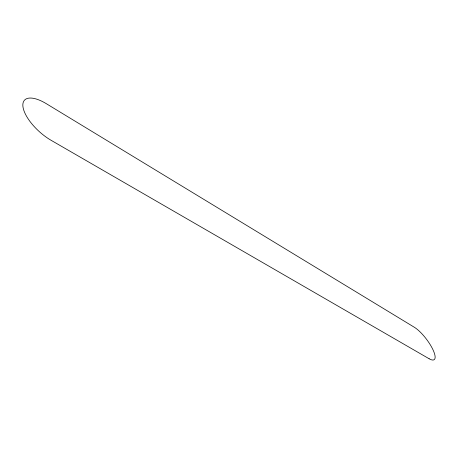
<?xml version="1.0" encoding="UTF-8"?>
<svg xmlns="http://www.w3.org/2000/svg" width="458" height="458" viewBox="0 0 458 458"><rect width="100%" height="100%" fill="white"/><g stroke="black" fill="none" stroke-linecap="round" stroke-linejoin="round"><path stroke-width="0.69" d="M429.129 358.751L51.101 140.303A31.974 13.322 42.2 0 1 22.952 106.725A31.974 13.322 42.2 0 1 46.332 103.697L414.25 327.207A21.022 6.166 52.8 0 1 432.925 349.643A21.022 6.166 52.8 0 1 429.129 358.751"/></g></svg>
